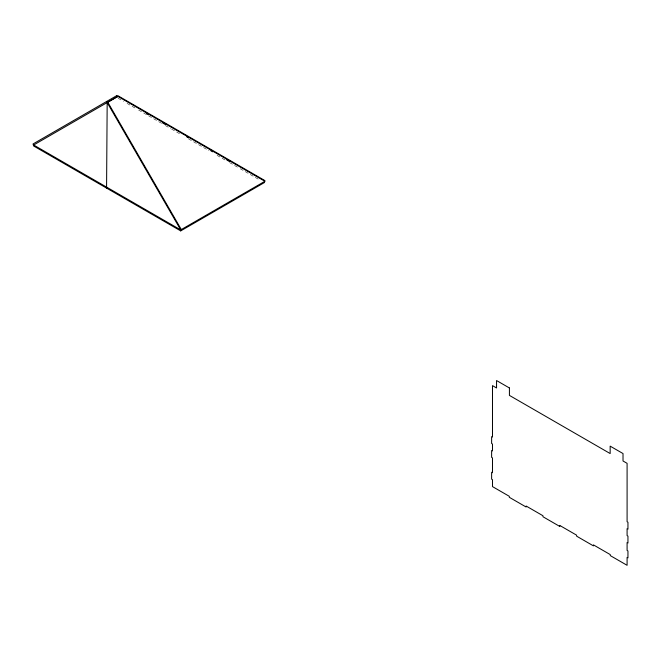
<?xml version="1.0" encoding="UTF-8"?>
<svg xmlns="http://www.w3.org/2000/svg" width="661" height="661" viewBox="0 0 661 661"><rect width="100%" height="100%" fill="white"/><g stroke="black" fill="none" stroke-linecap="round" stroke-linejoin="round"><path stroke-width="0.5" stroke-dasharray="3.31 2.48" d="M118.145 98.249L123.491 101.34M127.052 103.397L135.075 108.024M138.636 110.081L161.813 123.458M165.374 125.516L170.72 128.606M171.612 129.118L180.527 134.266M188.542 138.893L209.041 150.733M217.064 155.36L225.079 159.987M229.541 162.565L239.34 168.225M240.232 168.737L259.839 180.056"/><path stroke-width="0.99" d="M106.57 188.096L107.181 101.86M108.016 102.075L117.228 96.729L117.856 95.696L264.904 180.585L264.293 182.626L180.701 230.896L33.653 145.998L33.05 143.958L116.642 95.696L117.253 96.746L116.642 95.696M146.659 113.725L148.444 114.75M162.697 122.987L165.374 124.524M186.766 136.877L188.542 137.901M210.826 150.766L212.602 151.799M226.863 160.028L229.541 161.573M181.304 229.549L107.784 102.207L106.57 101.513L180.701 229.904L180.701 230.896M117.856 96.39L33.653 145.007L180.701 229.904L264.904 181.288L117.856 96.39M509.416 387.966L496.551 380.546L496.551 387.966L492.486 385.619L492.486 437.103L491.627 436.607L491.627 443.531L492.486 444.027L492.486 450.959L491.627 450.463L491.627 457.395L492.486 457.891L492.486 472.739L491.627 472.243L491.627 479.175L492.486 479.671L492.486 486.603L509.309 496.312L509.309 497.303L526.131 507.02L526.131 506.029L542.962 515.745L542.962 516.737L559.784 526.445L559.784 525.462L576.615 535.17L576.615 536.162L593.438 545.879L593.438 544.887L610.268 554.604L610.268 555.595L627.091 565.304L627.091 557.388L627.95 557.884L627.95 550.952L627.091 550.456L627.091 542.532L627.95 543.028L627.95 536.104L627.091 535.608L627.091 528.676L627.95 529.172L627.95 522.24L627.091 521.744L627.091 463.336L623.017 460.981L623.017 453.553L610.161 446.134L610.161 453.553L509.416 395.394L509.416 387.966"/></g></svg>
